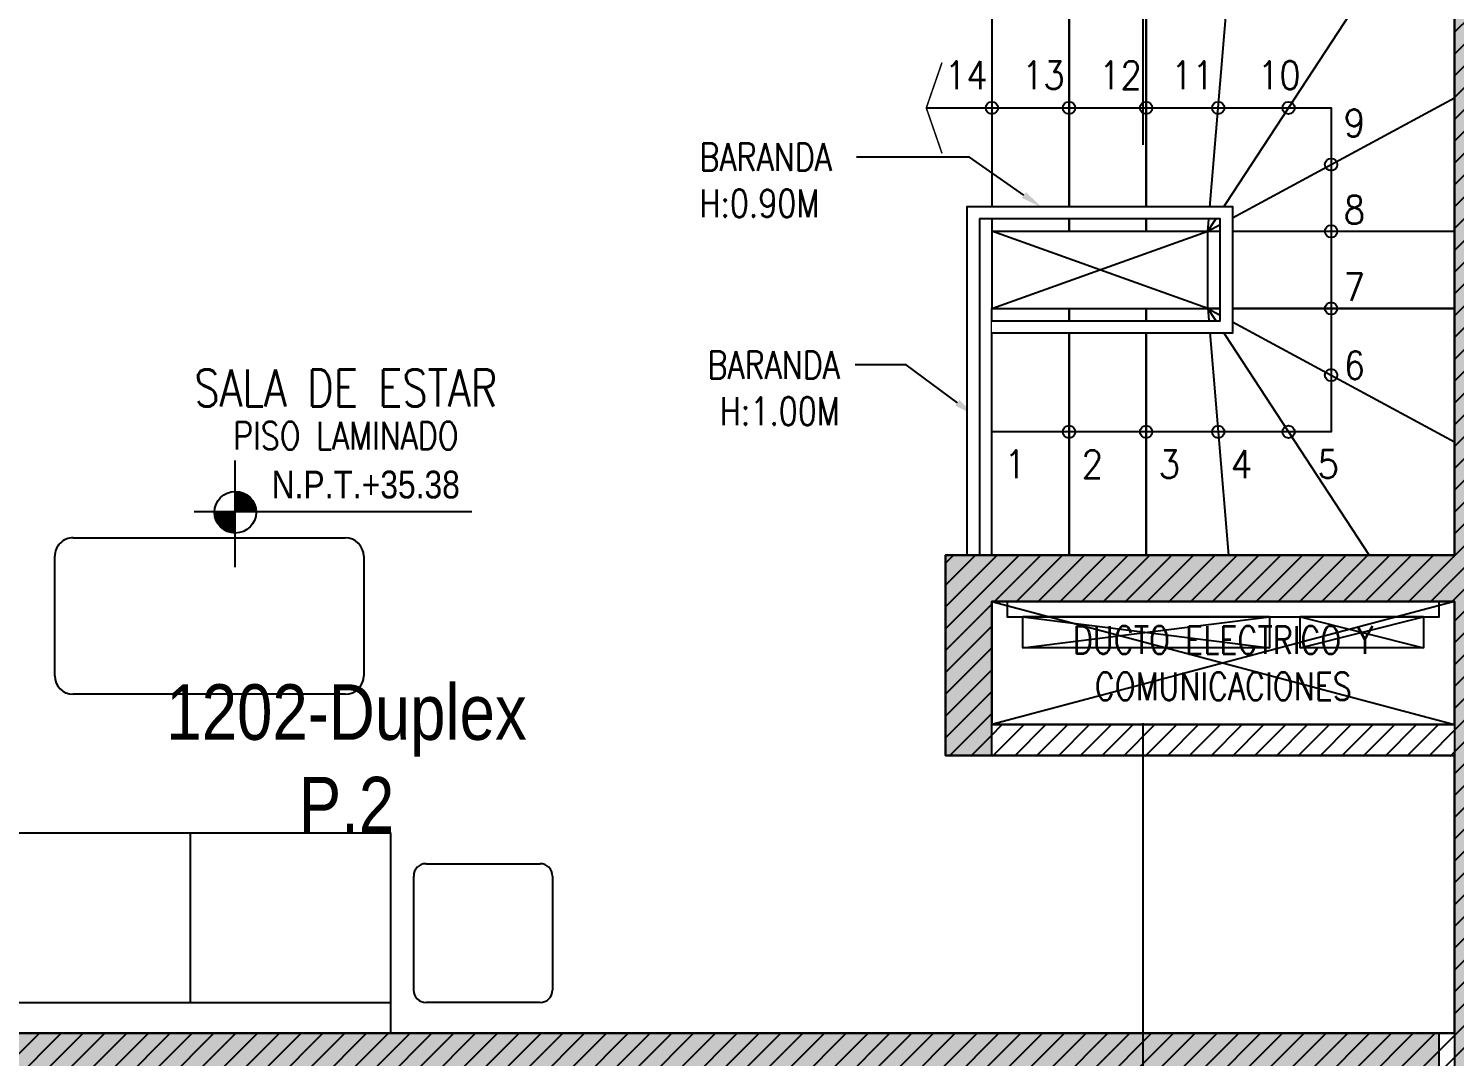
# Model space of a CAD drawing. Header units: millimetres. Extents: x -3 to 53, y -269 to 39.
# Drawn here: x 5.726 to 10.35, y -157.089 to -153.757 of the extents above; entities that cross this region are included whole.
import ezdxf
from ezdxf import colors
from ezdxf.entities.mleader import LeaderData, LeaderLine
from ezdxf.enums import TextEntityAlignment as Align
from ezdxf.math import Vec2, Vec3

# ---------------------------------------------------------------- set-up
doc = ezdxf.new("R2010")
doc.units = ezdxf.units.MM
doc.header["$LTSCALE"] = 15
doc.set_wipeout_variables(frame=1)
doc.linetypes.add('CENTER', pattern=[2, 1.25, -0.25, 0.25, -0.25])
doc.linetypes.add('HIDDEN2', pattern=[0.1875, 0.125, -0.0625])
doc.layers.get('0').update_dxf_attribs({"color": 250})
for name, color, linetype in [('A-COCINAS-LAV', 250, 'Continuous'), ('A-CORTE', 250, 'CENTER'), ('A-EST HATCH', 250, 'Continuous'), ('A-EST PLACAS', 250, 'Continuous'), ('A-LINEAS', 250, 'Continuous'), ('A-MOBILIARIO', 250, 'Continuous'), ('A-MURO BAJO', 251, 'Continuous'), ('A-NIVELES-NPT', 252, 'Continuous'), ('A-NUMERACIONDEP', 251, 'Continuous'), ('A-PROYECCIONES', 250, 'HIDDEN2'), ('A-TEXTO-ACABADO PISO', 250, 'Continuous'), ('A-TEXTO-AMBIENTE', 252, 'Continuous'), ('A-TEXTO-INDICACIONES', 250, 'Continuous'), ('MURO CF 60', 250, 'Continuous')]:
    doc.layers.add(name, color=color, linetype=linetype)
doc.layers.add('A-MUROS', color=252, linetype='Continuous', lineweight=30)
doc.styles.add('R80', font='ARIALN.TTF', dxfattribs={"height": 2.03})
doc.styles.add('ROMANS', font='romans.shx', dxfattribs={"width": 0.8})
doc.styles.add('TXT_COTAS', font='romans.shx', dxfattribs={"width": 0.8})
pattern_1 = [(45, (359.999406, -111.216353), (-0.035355339, 0.035355339), [])]

# ---------------------------------------------------------------- blocks, each defined once
blk = doc.blocks.new('_Dot')
at = {"color": 0, "linetype": 'ByBlock', "lineweight": -2}
blk.add_line((-0.5, 0), (-1, 0), dxfattribs=at)
at = {"color": 0, "linetype": 'ByBlock', "const_width": 0.5}
blk.add_lwpolyline([(-0.25, 0, 1), (0.25, 0, 1)], format="xyb", close=True, dxfattribs=at)
blk = doc.blocks.new('XREF_TORREC$0$BANDEJA')
at = {"color": 8}
for points in [[(8.9, 5.6), (8.9, 5.55), (10.3, 5.55), (10.3, 5.6), (8.9, 5.6)], [(8.95, 5.45), (8.95, 5.55), (9.75, 5.55), (9.75, 5.45), (8.95, 5.45), (9.75, 5.55), (8.95, 5.55), (9.75, 5.45)], [(9.85, 5.45), (9.85, 5.55), (10.25, 5.55), (10.25, 5.45), (9.85, 5.45), (10.25, 5.55), (9.85, 5.55), (10.25, 5.45)]]:
    blk.add_lwpolyline(points, dxfattribs=at)
blk = doc.blocks.new('TEXTO DUCTOS PT')
at = {"layer": 'A-TEXTO-INDICACIONES', "insert": (8.25, -5.65), "char_height": 0.09, "width": 1.075244, "attachment_point": 5, "style": 'ROMANS'}
blk.add_mtext('\\pxsm1,qc,t16;DUCTO ELECTRICO Y COMUNICACIONES', dxfattribs=at)
blk = doc.blocks.new('EST.P11')
at = {"layer": 'A-EST HATCH'}
h = blk.add_hatch(color=256, dxfattribs=at)
h.dxf.hatch_style = 1
h.paths.add_polyline_path([(6.3, 0.65), (4.7, 0.65), (4.7, 0.45), (6.3, 0.45)])
h.paths.add_polyline_path([(6.3, 7.8), (4.7, 7.8), (4.7, 7.6), (6.3, 7.6)])
h.paths.add_polyline_path([(16.8, 4.95), (16.8, 5.45), (19.2, 5.45), (19.2, 4.2), (10.55, 4.2), (10.55, 4.05), (19.2, 4.05), (19.2, 2.8), (16.8, 2.8), (16.8, 3.3), (16.6, 3.3), (16.6, 0.4999), (16.8, 0.4999), (16.8, 2.65), (19.3, 2.65), (19.3, 5.6), (16.8, 5.6), (16.8, 7.75), (16.6, 7.75), (16.6, 4.95)])
h.paths.add_polyline_path([(10.5003, 0.4999), (10.5, 7.75), (10.35, 7.75), (10.35, 5.75), (8.7, 5.75), (8.7, 5.1009), (8.85, 5.1008), (8.8501, 5.6), (10.35, 5.6), (10.35, 2.65), (8.85, 2.65), (8.85, 3.15), (8.7, 3.1491), (8.7, 2.5), (10.35, 2.5), (10.35, 0.4999)])
h.paths.add_polyline_path([(2.95, 1.5), (4.85, 1.5), (4.85, 1.65), (3.1, 1.65), (3.1, 4.05), (10.2999, 4.05), (10.2999, 4.2), (3.1, 4.2), (3.1, 6.6), (4.85, 6.6), (4.85, 6.75), (2.95, 6.75)])
at = {"layer": 'A-EST PLACAS'}
for points in [[(10.5003, 0.4999), (10.5, 7.75), (10.35, 7.75), (10.35, 5.75), (8.7, 5.75), (8.7, 5.1009), (8.7, 5.1009), (8.85, 5.1008), (8.8501, 5.6), (10.35, 5.6), (10.35, 2.65), (8.85, 2.65), (8.85, 3.15), (8.7, 3.1491), (8.7, 2.5), (10.35, 2.5), (10.35, 0.4999)], [(2.95, 1.5), (4.85, 1.5), (4.85, 1.65), (3.1, 1.65), (3.1, 4.05), (10.2999, 4.05), (10.2999, 4.2), (3.1, 4.2), (3.1, 6.6), (4.85, 6.6), (4.85, 6.75), (2.95, 6.75)]]:
    blk.add_lwpolyline(points, close=True, dxfattribs=at)
blk = doc.blocks.new('SOFA SEC')
for p, q in [((0, 0.65), (0.1, 0.65)), ((0.1, 0.65), (0.1, 0.1)), ((0.5, 0.65), (0.1, 0.65)), ((0.75, 0.65), (0.75, 0.1)), ((1.4, 0.65), (1.4, 0.1)), ((0.1, 0.1), (2.05, 0.1))]:
    blk.add_line(p, q)
blk.add_lwpolyline([(0.5, 1.55), (0.5, 0.65), (2.05, 0.65), (2.05, 0), (0, 0), (0, 1.55)], close=True)
blk = doc.blocks.new('ESC2')
at = {"layer": 'A-LINEAS', "const_width": 0.005}
blk.add_lwpolyline([(-1.6618, 1.5974), (-1.7127, 1.45), (-1.6618, 1.3026)], dxfattribs=at)
at = {"layer": 'A-LINEAS', "linetype": 'Continuous'}
for centre in [(-1.5, 1.45), (-1.25, 1.45), (-1, 1.45), (-0.7663, 1.45), (-0.5381, 1.45), (-0.4, 1.2662), (-0.4, 1.05), (-0.4001, 0.8), (-0.4, 0.5839), (-0.5381, 0.4)]:
    blk.add_circle(centre, 0.02, dxfattribs=at)
at = {"layer": 'A-MURO BAJO'}
for p, q in [((-1, 1.85), (-1, 1.05)), ((0, 1.85), (-1, 1.85)), ((0, 0.8), (0, 1.85)), ((-1, 1.05), (0, 1.05))]:
    blk.add_line(p, q, dxfattribs=at)
for points in [[(-1.5, 1.05), (-1.25, 1.05), (-1.25, 1.85), (-1.5, 1.85)], [(-1.25, 1.05), (-1, 1.05), (-1, 1.85), (-1.25, 1.85)], [(-1.5, 0.8), (-1.25, 0.8), (-1.25, 0), (-1.5, 0)], [(-1.25, 0.8), (-1, 0.8), (-1, 0), (-1.25, 0)], [(-1, 0.8), (0, 0.8), (0, 0), (-1, 0)]]:
    blk.add_lwpolyline(points, close=True, dxfattribs=at)
for points in [[(-0.8, 1.05), (-0.7326, 1.85)], [(-0.8, 1.05), (-0.2763, 1.85)], [(-0.8, 1.05), (0, 1.4825)], [(-0.0003, 0.8), (-0.8, 0.8), (-0.8, 1.05)], [(-0.8, 0.8), (-0.7326, 0)], [(-0.8, 0.8), (-0.2763, 0)], [(-0.8, 0.8), (0, 0.3675)]]:
    blk.add_lwpolyline(points, dxfattribs=at)
blk.add_wipeout([(-1.54, 0), (-1.58, 0), (-1.58, 1.13), (-0.72, 1.13), (-0.72, 0.72), (-1.5, 0.72), (-1.5, 0.76), (-0.76, 0.76), (-0.76, 1.09), (-1.54, 1.09), (-1.54, 0.9061)]).dxf.layer = 'A-COCINAS-LAV'
at = {"layer": 'A-COCINAS-LAV'}
for points in [[(-1.58, 0), (-1.58, 1.13), (-0.72, 1.13), (-0.72, 0.72), (-1.5, 0.72)], [(-1.5, 0.76), (-0.76, 0.76), (-0.76, 1.09), (-1.54, 1.09), (-1.54, 0)]]:
    blk.add_lwpolyline(points, dxfattribs=at)
at = {"layer": 'A-LINEAS', "linetype": 'Continuous'}
blk.add_lwpolyline([(-1.7127, 1.45), (-0.4, 1.45), (-0.4, 0.4), (-1.5, 0.4)], dxfattribs=at)
for centre in [(-1.25, 0.4), (-1, 0.4), (-0.7663, 0.4)]:
    blk.add_circle(centre, 0.02, dxfattribs=at)
at = {"layer": 'A-MURO BAJO'}
blk.add_line((-1.5, 1.05), (-1.5, 0.8), dxfattribs=at)
at = {"layer": 'A-PROYECCIONES'}
blk.add_line((-1.5, 0.8), (-0.8, 1.05), dxfattribs=at)
blk.add_lwpolyline([(-0.8, 0.8), (-1.5, 1.05)], dxfattribs=at)
blk = doc.blocks.new('MESITA FLAT 9')
for p, q in [((-0.185, 0), (0.185, 0)), ((-0.225, -0.41), (-0.225, -0.04)), ((0.225, -0.04), (0.225, -0.41)), ((0.185, -0.45), (-0.185, -0.45))]:
    blk.add_line(p, q)
for centre, start, end in [((-0.185, -0.04), 90, 180), ((0.185, -0.04), 360, 90), ((-0.1853, -0.41), 180, 270), ((0.185, -0.41), 270, 0)]:
    blk.add_arc(centre, 0.04, start, end)
blk = doc.blocks.new('MESA CENTRO')
for p, q in [((-0.1937, 0), (0.1937, 0)), ((-0.2537, -0.9421), (-0.2537, -0.06)), ((0.2537, -0.06), (0.2537, -0.9421)), ((0.1937, -1.0021), (-0.1937, -1.0021))]:
    blk.add_line(p, q)
for centre, start, end in [((-0.1937, -0.06), 90, 180), ((0.1937, -0.06), 0, 90), ((-0.1937, -0.9421), 180, 270), ((0.1937, -0.9421), 270, 0)]:
    blk.add_arc(centre, 0.06, start, end)
blk = doc.blocks.new('SIM NIVEL PLANTA')
at = {"linetype": 'Continuous'}
h = blk.add_hatch(dxfattribs=at)
h.set_pattern_fill('_USER', color=256, scale=0.089997, angle=45, style=0, pattern_type=0)
h.set_pattern_definition([(45, (31854.49523, 23864.84028), (-0.06363728001, 0.06363728001), [])])
h.paths.add_polyline_path([(-17.329, 0), (-15.979, 0, 0.409209), (-17.329, 1.327)])
h.paths.add_polyline_path([(-18.679, 0, 0.004279), (-18.679, -0.023, 0.414214), (-17.329, -1.373), (-17.329, 0)])
for p, q in [((-17.329, -3.577), (-17.329, 3.344)), ((-2, 0), (-20, 0))]:
    blk.add_line(p, q)
blk.add_circle((-17.329, -0.023), 1.35, dxfattribs=at)
at = {"style": 'R80'}
blk.add_attdef('N.P.T.+0.00', text='', height=1.8, dxfattribs=at).set_placement((-8.871, 1.774), align=Align.MIDDLE_CENTER)
blk = doc.blocks.new('Cortes-Elev.')
at = {"layer": 'A-CORTE', "linetype": 'CENTER', "ltscale": 0.5}
blk.add_lwpolyline([(9.3406, 20.8306), (9.3406, 37.8534)], dxfattribs=at)

msp = doc.modelspace()

# ---------------------------------------------------------------- hatches: boundary and pattern name
at = {"layer": 'MURO CF 60'}
h = msp.add_hatch(dxfattribs=at)
h.set_pattern_fill('_USER', color=256, scale=0.05, angle=45, pattern_type=0)
h.set_pattern_definition(pattern_1)
h.paths.add_polyline_path([(8.6994, -155.6163), (8.8494, -155.6163), (8.8494, -156.1155), (8.6994, -156.1155)])
h = msp.add_hatch(dxfattribs=at)
h.set_pattern_fill('_USER', color=256, scale=0.05, angle=45, pattern_type=0)
h.set_pattern_definition(pattern_1)
h.paths.add_polyline_path([(10.3494, -156.1155), (8.8494, -156.1155), (8.8494, -156.0155), (10.3494, -156.0155)])
h = msp.add_hatch(dxfattribs=at)
h.set_pattern_fill('_USER', color=256, scale=0.05, angle=45, pattern_type=0)
h.set_pattern_definition(pattern_1)
h.paths.add_polyline_path([(19.2994, -157.0164), (2.9494, -157.0164), (2.9494, -157.1663), (19.2994, -157.1663)])

# ---------------------------------------------------------------- linework, layer by layer
at = {"layer": 'A-LINEAS'}
for p, q in [((10.35, -155.6143), (8.85, -156.0135)), ((8.85, -155.6143), (10.35, -156.0135))]:
    msp.add_line(p, q, dxfattribs=at)
at = {"layer": 'A-MUROS'}
for p, q in [((10.35, -155.6143), (8.85, -155.6143)), ((8.85, -156.0135), (8.85, -155.6143)), ((10.35, -156.0135), (10.35, -155.6143)), ((10.35, -156.0135), (8.85, -156.0135)), ((10.35, -156.1135), (8.7, -156.1135)), ((10.35, -157.0143), (10.35, -156.1135)), ((4.85, -157.0143), (10.35, -157.0143))]:
    msp.add_line(p, q, dxfattribs=at)

# ---------------------------------------------------------------- block references
msp.add_blockref('XREF_TORREC$0$BANDEJA', (0, -161.2143))
at = {"layer": 'A-EST PLACAS'}
msp.add_blockref('EST.P11', (0, -161.2143), dxfattribs=at)
at = {"layer": 'A-MOBILIARIO'}
for name, p, rotation in [('MESA CENTRO', (5.8109, -155.6616, 0), 89.99997742088814), ('SOFA SEC', (4.85, -157.0143), 359.9995671478982), ('MESITA FLAT 9', (7.2, -156.4643), 359.9999175160668)]:
    msp.add_blockref(name, p, dxfattribs=dict(at, rotation=rotation))
at = {"layer": 'A-NIVELES-NPT', "xscale": 0.05, "yscale": 0.05, "zscale": 0.05}
msp.add_blockref('SIM NIVEL PLANTA', (7.2631, -155.3239), dxfattribs=at).add_auto_attribs({'N.P.T.+0.00': 'N.P.T.+35.38'})
at = {"layer": 'A-TEXTO-INDICACIONES'}
msp.add_blockref('TEXTO DUCTOS PT', (1.35, -150.1643), dxfattribs=at)

# ---------------------------------------------------------------- texts
at = {"layer": 'A-TEXTO-ACABADO PISO', "insert": (6.755, -155.0319), "char_height": 0.09, "attachment_point": 2, "style": 'ROMANS'}
msp.add_mtext_dynamic_manual_height_columns('PISO LAMINADO', width=1.20225, gutter_width=12.5, heights=[0], dxfattribs=at)
at = {"layer": 'A-TEXTO-AMBIENTE', "style": 'ROMANS', "width": 0.8}
msp.add_text('SALA DE ESTAR', height=0.12, dxfattribs=at).set_placement((6.755, -154.9819), align=Align.CENTER)
at = {"layer": 'A-TEXTO-INDICACIONES', "style": 'ROMANS', "width": 0.9}
for s, p in [('14', (8.8362, -153.953)), ('13', (9.0862, -153.953)), ('12', (9.3362, -153.953)), ('11', (9.5699, -153.953)), ('10', (9.8512, -153.953))]:
    msp.add_text(s, height=0.09, rotation=360, dxfattribs=at).set_placement(p, align=Align.RIGHT)
msp.add_text('9', height=0.09, rotation=360, dxfattribs=at).set_placement((9.9909, -154.1083))
for s, p in [('8', (9.9909, -154.3896)), ('7', (9.9909, -154.6395)), ('6', (9.9909, -154.8935)), ('1', (8.8909, -155.214)), ('2', (9.1409, -155.214)), ('3', (9.3909, -155.214)), ('4', (9.6246, -155.214)), ('5', (9.9059, -155.214))]:
    msp.add_text(s, height=0.09, dxfattribs=at).set_placement(p)

# ---------------------------------------------------------------- leaders
at = {"layer": 'A-NUMERACIONDEP'}
ml = msp.add_multileader_mtext('Standard', dxfattribs=at)
ml.set_content('1202-Duplex P.2', color=256, style='R80')
ml.set_leader_properties(color=256)
ml.set_arrow_properties(name='DOT')
ml.build(insert=Vec2(0, 0))
ml.multileader.update_dxf_attribs({"leader_type": 0, "has_text_frame": 1, "text_left_attachment_type": 2, "text_right_attachment_type": 2, "dogleg_length": 0.36, "arrow_head_size": 0.06, "scale": 0.06})
ctx = ml.context
ctx.base_point, ctx.scale, ctx.char_height, ctx.arrow_head_size, ctx.landing_gap_size, ctx.plane_origin = Vec3(5.9458, -155.9981), 0.06, 0.18, 0.06, 0.06, Vec3(5.8057, -156.0025)
ctx.left_attachment, ctx.right_attachment, ctx.text_align_type = 2, 2, 1
notes = []
notes.append((ctx, [(0, (1, 1, 0), (7.6605, -155.9981), (-1, 0), 0.0917, [(0, [(7.947, -155.6492)], 0, [])])]))
ctx.mtext.insert, ctx.mtext.width, ctx.mtext.alignment, ctx.mtext.flow_direction = Vec3(6.7573, -155.8828), 1.813404, 2, 5
at = {"layer": 'A-TEXTO-INDICACIONES'}
ml = msp.add_multileader_mtext('Standard', dxfattribs=at)
ml.set_content('\\pxsm1;BARANDA \\P\\pt16;H:0.90M', color=256, style='TXT_COTAS')
ml.set_leader_properties(color=256)
ml.build(insert=Vec2(0, 0))
ml.multileader.update_dxf_attribs({"dogleg_length": 0.05, "arrow_head_size": 0.07})
ctx = ml.context
ctx.base_point, ctx.char_height, ctx.arrow_head_size, ctx.landing_gap_size, ctx.plane_origin, ctx.plane_x_axis, ctx.plane_y_axis = Vec3(7.8515, -154.1736), 0.09, 0.07, 0.05, Vec3(7.2078, -154.2256), Vec3(1, -0.000005), Vec3(0.000005, 1)
notes.append((ctx, [(1, (1, 1, 0), (8.7776, -154.1736), (-1, 0.000005), 0.3666, [(0, [(9.0113, -154.3367)], 0, [])])]))
ctx.mtext.insert, ctx.mtext.text_direction, ctx.mtext.rotation, ctx.mtext.width, ctx.mtext.defined_height, ctx.mtext.flow_direction = Vec3(7.9015, -154.1286), Vec3(1, -0.000005), 6.283181, 1.149951, 0.8046, 5
ml = msp.add_multileader_mtext('Standard', dxfattribs=at)
ml.set_content('\\pxsm1,qr;BARANDA \\P\\pt16;H:1.00M', color=256, style='TXT_COTAS')
ml.set_leader_properties(color=256)
ml.build(insert=Vec2(0, 0))
ml.multileader.update_dxf_attribs({"dogleg_length": 0.05, "arrow_head_size": 0.07})
ctx = ml.context
ctx.base_point, ctx.char_height, ctx.arrow_head_size, ctx.landing_gap_size, ctx.plane_origin, ctx.plane_x_axis, ctx.plane_y_axis = Vec3(7.847, -154.8473), 0.09, 0.07, 0.05, Vec3(8.6237, -155.2881), Vec3(1, 0.000005), Vec3(-0.000005, 1)
ctx.text_align_type = 2
notes.append((ctx, [(0, (1, 1, 0), (8.5716, -154.8473), (-1, -0.000005), 0.1652, [(0, [(8.7945, -155.0113)], 0, [])])]))
ctx.mtext.insert, ctx.mtext.text_direction, ctx.mtext.rotation, ctx.mtext.width, ctx.mtext.defined_height, ctx.mtext.alignment, ctx.mtext.flow_direction = Vec3(8.3564, -154.8023), Vec3(1, 0.000005), 0.000005, 1.149951, 0.8046, 3, 5
for ctx, leaders in notes:
    for number, flags, end, landing, length, lines in leaders:
        leader = LeaderData()
        leader.index, (leader.has_last_leader_line, leader.has_dogleg_vector, leader.attachment_direction) = number, flags
        leader.last_leader_point, leader.dogleg_vector, leader.dogleg_length = Vec3(end), Vec3(landing), length
        for number, points, colour, breaks in lines:
            line = LeaderLine()
            line.index, line.vertices, line.color, line.breaks = number, Vec3.list(points), colors.encode_raw_color(colour), breaks
            leader.lines.append(line)
        ctx.leaders.append(leader)

# ---------------------------------------------------------------- next in the draw order: block references
msp.add_blockref('ESC2', (10.35, -155.4643))

# ---------------------------------------------------------------- next in the draw order: hatches: boundary and pattern name
at = {"layer": 'MURO CF 60'}
h = msp.add_hatch(dxfattribs=at)
h.set_pattern_fill('_USER', color=256, scale=0.05, angle=45, pattern_type=0)
h.set_pattern_definition(pattern_1)
h.paths.add_polyline_path([(10.4994, -150.6913), (10.3494, -150.6913), (10.3494, -157.0164), (10.4994, -157.0164)])
h = msp.add_hatch(dxfattribs=at)
h.set_pattern_fill('_USER', color=256, scale=0.05, angle=45, pattern_type=0)
h.set_pattern_definition(pattern_1)
h.paths.add_polyline_path([(10.3494, -155.4663), (8.6994, -155.4663), (8.6994, -155.6163), (10.3494, -155.6163)])

# ---------------------------------------------------------------- next in the draw order: linework, layer by layer
at = {"layer": 'A-MUROS'}
for p, q in [((10.35, -153.6143), (10.35, -155.4643)), ((10.35, -155.4643), (8.7, -155.4643)), ((8.7, -156.1135), (8.7, -155.4643))]:
    msp.add_line(p, q, dxfattribs=at)

# ---------------------------------------------------------------- next in the draw order: block references
at = {"layer": 'A-CORTE'}
msp.add_blockref('Cortes-Elev.', (0, -186.2143), dxfattribs=at)

doc.saveas('drawing.dxf')
